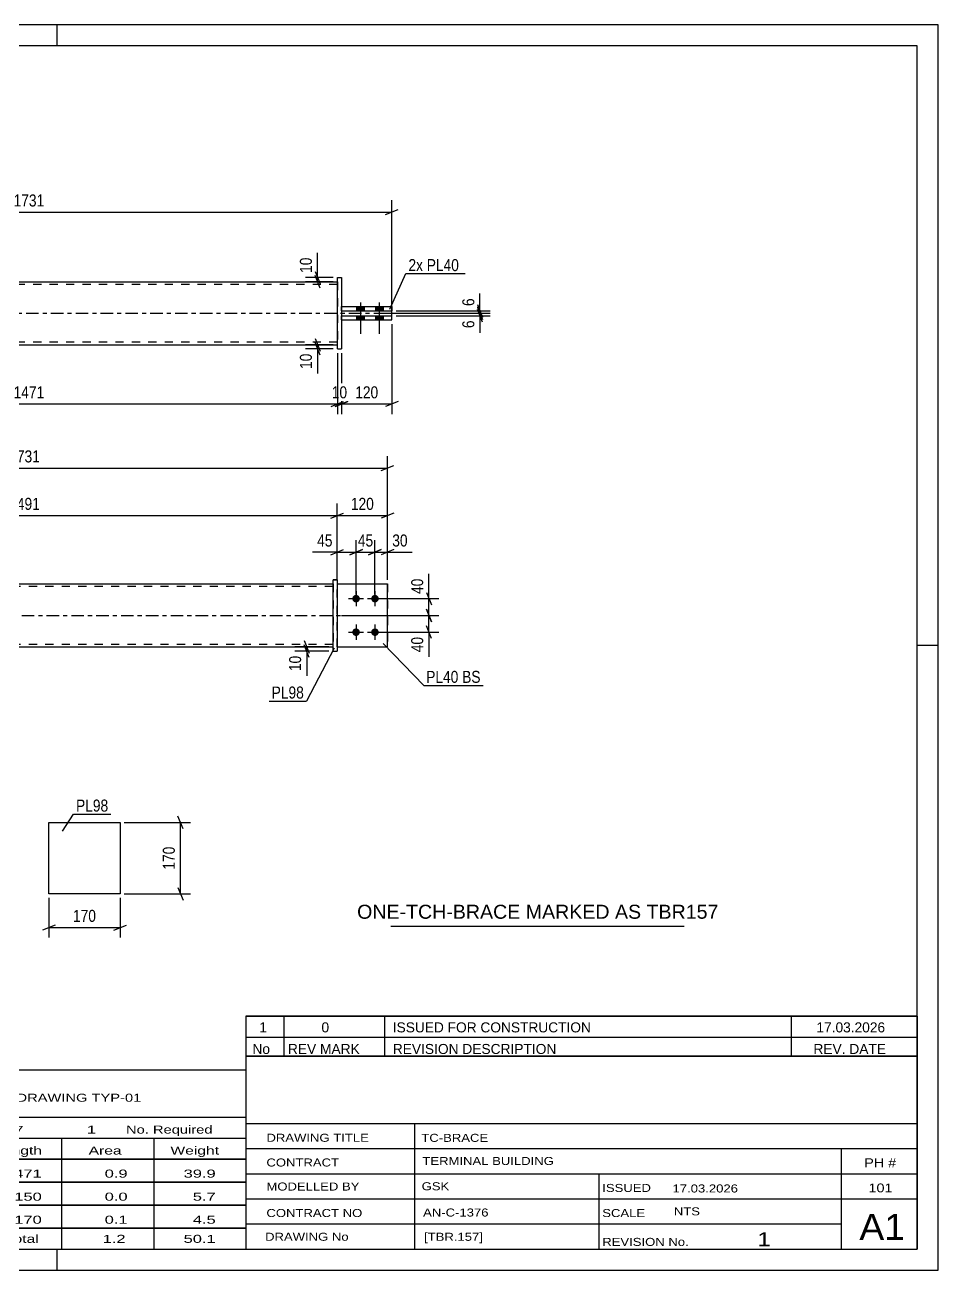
# Model space of a CAD drawing. Header units: millimetres. Extents: x 0 to 420, y 0 to 297.
# Drawn here: x 202.3 to 420, y 0 to 297 of the extents above; entities that cross this region are included whole.
import ezdxf

# ---------------------------------------------------------------- set-up
doc = ezdxf.new("R2010")
doc.units = ezdxf.units.MM
doc.linetypes.add('DXK_LINE_DOT2', pattern=[3.9198, 1.9599, -1.9599])
doc.linetypes.add('DXK_LINE_DOT3', pattern=[5.9187, 2.979, -0.9799, 0.9799, -0.9799])
doc.styles.add('Arial', font='ARIAL.TTF', dxfattribs={"height": 0.2})
doc.styles.add('Arial Narrow', font='ARIALN.TTF', dxfattribs={"height": 0.2})

# ---------------------------------------------------------------- blocks, each defined once
blk = doc.blocks.new('Unknown-580581683-1163')
at = {"color": 5, "linetype": 'Continuous'}
for p, q in [((420, 297), (0, 297)), ((210, 292), (210, 297)), ((420, 0), (420, 297)), ((415, 292), (5, 292)), ((415, 5), (415, 292)), ((420, 149), (415, 149)), ((5, 5), (415, 5)), ((210, 0), (210, 5)), ((0, 0), (420, 0))]:
    blk.add_line(p, q, dxfattribs=at)
blk = doc.blocks.new('Part-580581683-1809 - 1790')
at = {"color": 7, "linetype": 'DXK_LINE_DOT2'}
for p, q in [((276.75, 163.65), (288.75, 163.65)), ((276.75, 148.65), (276.75, 163.65)), ((276.75, 163.65), (288.75, 163.65)), ((288.75, 163.65), (288.75, 163.65)), ((288.75, 163.65), (288.75, 148.65)), ((276.75, 148.65), (276.75, 148.65)), ((276.75, 148.65), (288.75, 148.65)), ((276.75, 148.65), (288.75, 148.65))]:
    blk.add_line(p, q, dxfattribs=at)
blk = doc.blocks.new('Part-580581683-1797 - 1790')
at = {"color": 2, "linetype": 'Continuous'}
for p, q in [((128.68, 163.65), (275.75, 163.65)), ((128.68, 148.65), (275.75, 148.65))]:
    blk.add_line(p, q, dxfattribs=at)
at = {"color": 7, "linetype": 'DXK_LINE_DOT2'}
for p, q in [((128.68, 148.65), (128.68, 163.65)), ((275.75, 163.65), (275.75, 148.65)), ((275.75, 163.05), (128.68, 163.05)), ((275.75, 149.25), (128.68, 149.25))]:
    blk.add_line(p, q, dxfattribs=at)
at = {"color": 7, "linetype": 'DXK_LINE_DOT3'}
blk.add_line((118.68, 156.15), (285.75, 156.15), dxfattribs=at)
blk = doc.blocks.new('Bolt-580581683-1803 - 1790')
at = {"linetype": 'Continuous'}
for points in [[(281.25, 161.05), (281.44, 161.03), (281.62, 160.97), (281.78, 160.88), (281.92, 160.75), (282.03, 160.6), (282.11, 160.43), (282.15, 160.24), (282.15, 160.05), (282.11, 159.87), (282.03, 159.7), (281.92, 159.55), (281.78, 159.42), (281.62, 159.33), (281.44, 159.27), (281.25, 159.25), (281.07, 159.27), (280.89, 159.33), (280.72, 159.42), (280.58, 159.55), (280.47, 159.7), (280.4, 159.87), (280.36, 160.05), (280.36, 160.24), (280.4, 160.43), (280.47, 160.6), (280.58, 160.75), (280.72, 160.88), (280.89, 160.97), (281.07, 161.03)], [(285.75, 161.05), (285.94, 161.03), (286.12, 160.97), (286.28, 160.88), (286.42, 160.75), (286.53, 160.6), (286.61, 160.43), (286.65, 160.24), (286.65, 160.05), (286.61, 159.87), (286.53, 159.7), (286.42, 159.55), (286.28, 159.42), (286.12, 159.33), (285.94, 159.27), (285.75, 159.25), (285.57, 159.27), (285.39, 159.33), (285.22, 159.42), (285.08, 159.55), (284.97, 159.7), (284.9, 159.87), (284.86, 160.05), (284.86, 160.24), (284.9, 160.43), (284.97, 160.6), (285.08, 160.75), (285.22, 160.88), (285.39, 160.97), (285.57, 161.03)], [(281.25, 153.05), (281.44, 153.03), (281.62, 152.97), (281.78, 152.88), (281.92, 152.75), (282.03, 152.6), (282.11, 152.43), (282.15, 152.24), (282.15, 152.05), (282.11, 151.87), (282.03, 151.7), (281.92, 151.55), (281.78, 151.42), (281.62, 151.33), (281.44, 151.27), (281.25, 151.25), (281.07, 151.27), (280.89, 151.33), (280.72, 151.42), (280.58, 151.55), (280.47, 151.7), (280.4, 151.87), (280.36, 152.05), (280.36, 152.24), (280.4, 152.43), (280.47, 152.6), (280.58, 152.75), (280.72, 152.88), (280.89, 152.97), (281.07, 153.03)], [(285.75, 153.05), (285.94, 153.03), (286.12, 152.97), (286.28, 152.88), (286.42, 152.75), (286.53, 152.6), (286.61, 152.43), (286.65, 152.24), (286.65, 152.05), (286.61, 151.87), (286.53, 151.7), (286.42, 151.55), (286.28, 151.42), (286.12, 151.33), (285.94, 151.27), (285.75, 151.25), (285.57, 151.27), (285.39, 151.33), (285.22, 151.42), (285.08, 151.55), (284.97, 151.7), (284.9, 151.87), (284.86, 152.05), (284.86, 152.24), (284.9, 152.43), (284.97, 152.6), (285.08, 152.75), (285.22, 152.88), (285.39, 152.97), (285.57, 153.03)]]:
    blk.add_hatch(color=1, dxfattribs=at).paths.add_polyline_path(points)
at = {"color": 1, "linetype": 'Continuous'}
for p, q in [((281.25, 161.95), (281.25, 158.35)), ((285.75, 161.95), (285.75, 158.35)), ((279.45, 160.15), (283.05, 160.15)), ((283.95, 160.15), (287.55, 160.15)), ((279.45, 152.15), (283.05, 152.15)), ((281.25, 153.95), (281.25, 150.35)), ((283.95, 152.15), (287.55, 152.15)), ((285.75, 153.95), (285.75, 150.35))]:
    blk.add_line(p, q, dxfattribs=at)
blk = doc.blocks.new('Part-580581683-1814 - 1790')
at = {"color": 2, "linetype": 'Continuous'}
for p, q in [((276.75, 163.65), (288.75, 163.65)), ((288.75, 163.65), (288.75, 163.65)), ((288.75, 148.65), (288.75, 163.65)), ((276.75, 148.65), (288.75, 148.65))]:
    blk.add_line(p, q, dxfattribs=at)
at = {"color": 7, "linetype": 'DXK_LINE_DOT2'}
for p, q in [((276.75, 163.65), (288.75, 163.65)), ((276.75, 148.65), (276.75, 163.65)), ((288.75, 163.65), (288.75, 163.65)), ((276.75, 148.65), (276.75, 148.65)), ((276.75, 148.65), (288.75, 148.65))]:
    blk.add_line(p, q, dxfattribs=at)
blk = doc.blocks.new('Part-580581683-1834 - 1790')
at = {"color": 2, "linetype": 'Continuous'}
for p, q in [((276.75, 164.65), (275.75, 164.65)), ((275.75, 147.65), (275.75, 164.65)), ((276.75, 164.65), (276.75, 147.65)), ((275.75, 147.65), (275.75, 147.65)), ((275.75, 147.65), (276.75, 147.65))]:
    blk.add_line(p, q, dxfattribs=at)
at = {"color": 7, "linetype": 'DXK_LINE_DOT2'}
for p, q in [((275.75, 164.65), (275.75, 164.65)), ((275.75, 164.65), (276.75, 164.65)), ((276.75, 164.65), (276.75, 164.65)), ((275.75, 147.65), (276.75, 147.65))]:
    blk.add_line(p, q, dxfattribs=at)
blk = doc.blocks.new('Part-580581683-2117 - 2111')
at = {"color": 2, "linetype": 'Continuous'}
for p, q in [((277.79, 227.62), (289.79, 227.62)), ((277.79, 226.62), (289.79, 226.62)), ((289.79, 226.62), (289.79, 227.62))]:
    blk.add_line(p, q, dxfattribs=at)
at = {"color": 7, "linetype": 'DXK_LINE_DOT2'}
for p, q in [((277.79, 226.62), (277.79, 227.62)), ((277.79, 227.62), (289.79, 227.62)), ((277.79, 226.62), (289.79, 226.62))]:
    blk.add_line(p, q, dxfattribs=at)
blk = doc.blocks.new('Part-580581683-2122 - 2111')
at = {"color": 2, "linetype": 'Continuous'}
for p, q in [((277.79, 229.82), (289.79, 229.82)), ((277.79, 228.82), (289.79, 228.82)), ((289.79, 229.82), (289.79, 228.82))]:
    blk.add_line(p, q, dxfattribs=at)
at = {"color": 7, "linetype": 'DXK_LINE_DOT2'}
for p, q in [((277.79, 228.82), (277.79, 229.82)), ((277.79, 229.82), (289.79, 229.82)), ((277.79, 228.82), (289.79, 228.82)), ((289.79, 229.82), (289.79, 229.82))]:
    blk.add_line(p, q, dxfattribs=at)
blk = doc.blocks.new('Part-580581683-2139 - 2111')
at = {"color": 2, "linetype": 'Continuous'}
for p, q in [((129.72, 235.72), (276.79, 235.72)), ((129.72, 220.72), (276.79, 220.72))]:
    blk.add_line(p, q, dxfattribs=at)
at = {"color": 7, "linetype": 'DXK_LINE_DOT2'}
for p, q in [((129.72, 235.72), (129.72, 220.72)), ((276.79, 235.12), (129.72, 235.12)), ((276.79, 235.72), (276.79, 220.72)), ((276.79, 221.32), (129.72, 221.32))]:
    blk.add_line(p, q, dxfattribs=at)
at = {"color": 7, "linetype": 'DXK_LINE_DOT3'}
blk.add_line((119.72, 228.22), (286.79, 228.22), dxfattribs=at)
blk = doc.blocks.new('Part-580581683-2134 - 2111')
at = {"color": 2, "linetype": 'Continuous'}
for p, q in [((276.79, 236.72), (276.79, 236.72)), ((276.79, 219.72), (276.79, 236.72)), ((276.79, 236.72), (277.79, 236.72)), ((277.79, 236.72), (277.79, 236.72)), ((277.79, 236.72), (277.79, 219.72)), ((276.79, 219.72), (277.79, 219.72)), ((276.79, 219.72), (276.79, 219.72)), ((277.79, 219.72), (277.79, 219.72))]:
    blk.add_line(p, q, dxfattribs=at)
at = {"color": 7, "linetype": 'DXK_LINE_DOT2'}
for p, q in [((276.79, 236.72), (276.79, 236.72)), ((276.79, 236.72), (277.79, 236.72)), ((276.79, 219.72), (277.79, 219.72))]:
    blk.add_line(p, q, dxfattribs=at)
blk = doc.blocks.new('Bolt-580581683-2140 - 2111')
at = {"linetype": 'Continuous'}
for points in [[(283.19, 229.82), (281.39, 229.82), (281.39, 228.82), (283.19, 228.82)], [(283.19, 229.82), (281.39, 229.82), (281.39, 228.82), (283.19, 228.82)], [(287.69, 229.82), (285.89, 229.82), (285.89, 228.82), (287.69, 228.82)], [(287.69, 229.82), (285.89, 229.82), (285.89, 228.82), (287.69, 228.82)], [(283.19, 227.62), (281.39, 227.62), (281.39, 226.62), (283.19, 226.62)], [(283.19, 227.62), (281.39, 227.62), (281.39, 226.62), (283.19, 226.62)], [(287.69, 227.62), (285.89, 227.62), (285.89, 226.62), (287.69, 226.62)], [(287.69, 227.62), (285.89, 227.62), (285.89, 226.62), (287.69, 226.62)]]:
    blk.add_hatch(color=1, dxfattribs=at).paths.add_polyline_path(points)
at = {"color": 1, "linetype": 'Continuous'}
for p, q in [((281.39, 229.82), (281.39, 228.82)), ((281.39, 229.82), (281.39, 228.82)), ((282.29, 230.82), (282.29, 223.32)), ((282.29, 230.82), (282.29, 223.32)), ((283.19, 229.82), (283.19, 228.82)), ((283.19, 229.82), (283.19, 228.82)), ((285.89, 229.82), (285.89, 228.82)), ((285.89, 229.82), (285.89, 228.82)), ((286.79, 230.82), (286.79, 223.32)), ((286.79, 230.82), (286.79, 223.32)), ((287.69, 229.82), (287.69, 228.82)), ((287.69, 229.82), (287.69, 228.82)), ((281.39, 227.62), (281.39, 226.62)), ((281.39, 227.62), (281.39, 226.62)), ((283.19, 227.62), (283.19, 226.62)), ((283.19, 227.62), (283.19, 226.62)), ((285.89, 227.62), (285.89, 226.62)), ((285.89, 227.62), (285.89, 226.62)), ((287.69, 227.62), (287.69, 226.62)), ((287.69, 227.62), (287.69, 226.62))]:
    blk.add_line(p, q, dxfattribs=at)
blk = doc.blocks.new('Part-580581683-1389 - 1373')
at = {"color": 2, "linetype": 'Continuous'}
for p, q in [((208, 89.76), (208, 106.76)), ((208, 106.76), (225, 106.76)), ((225, 106.76), (225, 89.76)), ((225, 89.76), (208, 89.76))]:
    blk.add_line(p, q, dxfattribs=at)
blk = doc.blocks.new('StraightDimension-580581683-2051 - 1790')
at = {"color": 7, "linetype": 'Continuous'}
for p, q in [((281.25, 161.15), (281.25, 174.09)), ((285.75, 161.15), (285.75, 174.09)), ((279.75, 170.64), (282.75, 171.84)), ((281.25, 171.24), (285.75, 171.24)), ((287.25, 171.84), (284.25, 170.64))]:
    blk.add_line(p, q, dxfattribs=at)
at = {"color": 0}
blk.add_wipeout([(285.93, 171.99), (285.93, 176.19), (281.08, 176.19), (281.08, 171.99)], dxfattribs=at)
at = {"color": 3, "style": 'Arial Narrow'}
blk.add_text('45', height=2.863, dxfattribs=at).set_placement((281.68, 172.59))
blk = doc.blocks.new('StraightDimension-580581683-1996 - 1790')
at = {"color": 7, "linetype": 'Continuous'}
for p, q in [((298, 161.65), (299.2, 158.65)), ((286.75, 160.15), (301, 160.15)), ((299.2, 154.65), (298, 157.65)), ((298.6, 156.15), (298.6, 160.15)), ((277.75, 156.15), (301, 156.15))]:
    blk.add_line(p, q, dxfattribs=at)
at = {"color": 0}
blk.add_wipeout([(297.85, 165.53), (293.65, 165.53), (293.65, 160.67), (297.85, 160.67)], dxfattribs=at)
at = {"color": 7, "linetype": 'Continuous'}
blk.add_line((298.6, 160.15), (298.6, 166.05), dxfattribs=at)
blk.add_line((298.6, 160.15), (298.6, 166.05), dxfattribs=at)
at = {"color": 3, "style": 'Arial Narrow'}
blk.add_text('40', height=2.863, rotation=90.0002, dxfattribs=at).set_placement((297.25, 161.27))
blk = doc.blocks.new('StraightDimension-580581683-2064 - 1790')
at = {"color": 7, "linetype": 'Continuous'}
for p, q in [((276.75, 164.65), (276.75, 174.09)), ((281.25, 161.15), (281.25, 174.09)), ((275.25, 170.64), (278.25, 171.84)), ((276.75, 171.24), (281.25, 171.24)), ((282.75, 171.84), (279.75, 170.64))]:
    blk.add_line(p, q, dxfattribs=at)
at = {"color": 0}
blk.add_wipeout([(276.23, 171.99), (276.23, 176.19), (271.37, 176.19), (271.37, 171.99)], dxfattribs=at)
at = {"color": 7, "linetype": 'Continuous'}
blk.add_line((276.75, 171.24), (270.85, 171.24), dxfattribs=at)
blk.add_line((276.75, 171.24), (270.85, 171.24), dxfattribs=at)
at = {"color": 3, "style": 'Arial Narrow'}
blk.add_text('45', height=2.863, dxfattribs=at).set_placement((271.97, 172.59))
blk = doc.blocks.new('StraightDimension-580581683-3125 - 1790')
at = {"color": 7, "linetype": 'Continuous'}
for p, q in [((274.75, 148.65), (266.65, 148.65)), ((268.9, 150.15), (270.1, 147.15)), ((270.1, 146.15), (268.9, 149.15)), ((269.5, 147.65), (269.5, 148.65)), ((274.75, 147.65), (266.65, 147.65))]:
    blk.add_line(p, q, dxfattribs=at)
at = {"color": 0}
blk.add_wipeout([(268.75, 147.12), (264.55, 147.12), (264.55, 142.27), (268.75, 142.27)], dxfattribs=at)
at = {"color": 7, "linetype": 'Continuous'}
blk.add_line((269.5, 147.65), (269.5, 141.74), dxfattribs=at)
blk.add_line((269.5, 147.65), (269.5, 141.74), dxfattribs=at)
at = {"color": 3, "style": 'Arial Narrow'}
blk.add_text('10', height=2.863, rotation=90.0002, dxfattribs=at).set_placement((268.15, 142.87))
blk = doc.blocks.new('StraightDimension-580581683-1961 - 1790')
at = {"color": 7, "linetype": 'Continuous'}
for p, q in [((127.68, 157.15), (127.68, 182.83)), ((276.75, 164.65), (276.75, 182.83)), ((129.18, 180.58), (126.18, 179.38)), ((127.68, 179.98), (276.75, 179.98)), ((275.25, 179.38), (278.25, 180.58))]:
    blk.add_line(p, q, dxfattribs=at)
at = {"color": 0}
blk.add_wipeout([(206.47, 180.73), (206.47, 184.93), (197.96, 184.93), (197.96, 180.73)], dxfattribs=at)
at = {"color": 3, "style": 'Arial Narrow'}
blk.add_text('1491', height=2.863, dxfattribs=at).set_placement((198.56, 181.33))
blk = doc.blocks.new('StraightDimension-580581683-1976 - 1790')
at = {"color": 7, "linetype": 'Continuous'}
for p, q in [((276.75, 164.65), (276.75, 182.83)), ((288.75, 164.65), (288.75, 182.83)), ((275.25, 179.38), (278.25, 180.58)), ((276.75, 179.98), (288.75, 179.98)), ((290.25, 180.58), (287.25, 179.38))]:
    blk.add_line(p, q, dxfattribs=at)
at = {"color": 0}
blk.add_wipeout([(286.1, 180.73), (286.1, 184.93), (279.41, 184.93), (279.41, 180.73)], dxfattribs=at)
at = {"color": 3, "style": 'Arial Narrow'}
blk.add_text('120', height=2.863, dxfattribs=at).set_placement((280.01, 181.33))
blk = doc.blocks.new('StraightDimension-580581683-2005 - 1790')
at = {"color": 7, "linetype": 'Continuous'}
for p, q in [((298, 157.65), (299.2, 154.65)), ((277.75, 156.15), (301, 156.15)), ((298.6, 152.15), (298.6, 156.15)), ((286.75, 152.15), (301, 152.15)), ((299.2, 150.65), (298, 153.65))]:
    blk.add_line(p, q, dxfattribs=at)
at = {"color": 0}
blk.add_wipeout([(297.85, 151.62), (293.65, 151.62), (293.65, 146.77), (297.85, 146.77)], dxfattribs=at)
at = {"color": 7, "linetype": 'Continuous'}
blk.add_line((298.6, 152.15), (298.6, 146.24), dxfattribs=at)
blk.add_line((298.6, 152.15), (298.6, 146.24), dxfattribs=at)
at = {"color": 3, "style": 'Arial Narrow'}
blk.add_text('40', height=2.863, rotation=90.0002, dxfattribs=at).set_placement((297.25, 147.37))
blk = doc.blocks.new('StraightDimension-580581683-2015 - 1790')
at = {"color": 7, "linetype": 'Continuous'}
for p, q in [((115.68, 164.65), (115.68, 194.15)), ((288.75, 164.65), (288.75, 194.15)), ((117.18, 191.9), (114.18, 190.7)), ((115.68, 191.3), (288.75, 191.3)), ((287.25, 190.7), (290.25, 191.9))]:
    blk.add_line(p, q, dxfattribs=at)
at = {"color": 0}
blk.add_wipeout([(206.47, 192.05), (206.47, 196.25), (197.96, 196.25), (197.96, 192.05)], dxfattribs=at)
at = {"color": 3, "style": 'Arial Narrow'}
blk.add_text('1731', height=2.863, dxfattribs=at).set_placement((198.56, 192.65))
blk = doc.blocks.new('StraightDimension-580581683-2035 - 1790')
at = {"color": 7, "linetype": 'Continuous'}
for p, q in [((285.75, 161.15), (285.75, 174.09)), ((288.75, 164.65), (288.75, 174.09)), ((284.25, 170.64), (287.25, 171.84)), ((285.75, 171.24), (288.75, 171.24)), ((290.25, 171.84), (287.25, 170.64))]:
    blk.add_line(p, q, dxfattribs=at)
at = {"color": 0}
blk.add_wipeout([(294.13, 171.99), (294.13, 176.19), (289.28, 176.19), (289.28, 171.99)], dxfattribs=at)
at = {"color": 7, "linetype": 'Continuous'}
blk.add_line((288.75, 171.24), (294.66, 171.24), dxfattribs=at)
blk.add_line((288.75, 171.24), (294.66, 171.24), dxfattribs=at)
at = {"color": 3, "style": 'Arial Narrow'}
blk.add_text('30', height=2.863, dxfattribs=at).set_placement((289.88, 172.59))
blk = doc.blocks.new('StraightDimension-580581683-2187 - 2111')
at = {"color": 7, "linetype": 'Continuous'}
for p, q in [((310.19, 229.72), (311.39, 226.72)), ((311.39, 226.12), (310.19, 229.12)), ((285.54, 228.22), (313.19, 228.22)), ((290.79, 227.62), (313.19, 227.62)), ((310.79, 227.62), (310.79, 228.22))]:
    blk.add_line(p, q, dxfattribs=at)
at = {"color": 0}
blk.add_wipeout([(310.04, 227.1), (305.84, 227.1), (305.84, 224.07), (310.04, 224.07)], dxfattribs=at)
at = {"color": 7, "linetype": 'Continuous'}
blk.add_line((310.79, 227.62), (310.79, 223.54), dxfattribs=at)
blk.add_line((310.79, 227.62), (310.79, 223.54), dxfattribs=at)
at = {"color": 3, "style": 'Arial Narrow'}
blk.add_text('6', height=2.86, rotation=90.0002, dxfattribs=at).set_placement((309.44, 224.67))
blk = doc.blocks.new('StraightDimension-580581683-2178 - 2111')
at = {"color": 7, "linetype": 'Continuous'}
for p, q in [((290.79, 228.82), (313.19, 228.82)), ((310.19, 230.32), (311.39, 227.32)), ((311.39, 226.72), (310.19, 229.72)), ((310.79, 228.22), (310.79, 228.82)), ((285.54, 228.22), (313.19, 228.22))]:
    blk.add_line(p, q, dxfattribs=at)
at = {"color": 0}
blk.add_wipeout([(310.04, 232.38), (305.84, 232.38), (305.84, 229.35), (310.04, 229.35)], dxfattribs=at)
at = {"color": 7, "linetype": 'Continuous'}
blk.add_line((310.79, 228.82), (310.79, 232.9), dxfattribs=at)
blk.add_line((310.79, 228.82), (310.79, 232.9), dxfattribs=at)
at = {"color": 3, "style": 'Arial Narrow'}
blk.add_text('6', height=2.86, rotation=90.0002, dxfattribs=at).set_placement((309.44, 229.95))
blk = doc.blocks.new('StraightDimension-580581683-2217 - 2111')
at = {"color": 7, "linetype": 'Continuous'}
for p, q in [((289.79, 225.62), (289.79, 204.18)), ((277.79, 218.72), (277.79, 204.18)), ((276.29, 205.98), (279.29, 207.18)), ((277.79, 206.58), (289.79, 206.58)), ((291.29, 207.18), (288.29, 205.98))]:
    blk.add_line(p, q, dxfattribs=at)
at = {"color": 0}
blk.add_wipeout([(287.13, 207.33), (287.13, 211.53), (280.45, 211.53), (280.45, 207.33)], dxfattribs=at)
at = {"color": 3, "style": 'Arial Narrow'}
blk.add_text('120', height=2.863, dxfattribs=at).set_placement((281.05, 207.93))
blk = doc.blocks.new('StraightDimension-580581683-2227 - 2111')
at = {"color": 7, "linetype": 'Continuous'}
for p, q in [((276.79, 218.72), (276.79, 204.18)), ((277.79, 218.72), (277.79, 204.18)), ((275.29, 205.98), (278.29, 207.18)), ((279.29, 207.18), (276.29, 205.98)), ((276.79, 206.58), (277.79, 206.58))]:
    blk.add_line(p, q, dxfattribs=at)
at = {"color": 0}
blk.add_wipeout([(279.72, 207.33), (279.72, 211.53), (274.86, 211.53), (274.86, 207.33)], dxfattribs=at)
at = {"color": 3, "style": 'Arial Narrow'}
blk.add_text('10', height=2.863, dxfattribs=at).set_placement((275.46, 207.93))
blk = doc.blocks.new('StraightDimension-580581683-2255 - 2111')
at = {"color": 7, "linetype": 'Continuous'}
for p, q in [((129.72, 218.72), (129.72, 204.18)), ((276.79, 218.72), (276.79, 204.18)), ((131.22, 207.18), (128.22, 205.98)), ((129.72, 206.58), (276.79, 206.58)), ((275.29, 205.98), (278.29, 207.18))]:
    blk.add_line(p, q, dxfattribs=at)
at = {"color": 0}
blk.add_wipeout([(207.51, 207.33), (207.51, 211.53), (199, 211.53), (199, 207.33)], dxfattribs=at)
at = {"color": 3, "style": 'Arial Narrow'}
blk.add_text('1471', height=2.863, dxfattribs=at).set_placement((199.6, 207.93))
blk = doc.blocks.new('StraightDimension-580581683-2264 - 2111')
at = {"color": 7, "linetype": 'Continuous'}
for p, q in [((118.22, 252.94), (115.22, 251.74)), ((116.72, 227.62), (116.72, 255.19)), ((288.29, 251.74), (291.29, 252.94)), ((289.79, 227.62), (289.79, 255.19)), ((116.72, 252.34), (289.79, 252.34))]:
    blk.add_line(p, q, dxfattribs=at)
at = {"color": 0}
blk.add_wipeout([(207.51, 253.09), (207.51, 257.29), (199, 257.29), (199, 253.09)], dxfattribs=at)
at = {"color": 3, "style": 'Arial Narrow'}
blk.add_text('1731', height=2.863, dxfattribs=at).set_placement((199.6, 253.69))
blk = doc.blocks.new('StraightDimension-580581683-3155 - 2111')
at = {"color": 7, "linetype": 'Continuous'}
for p, q in [((271.46, 238.22), (272.66, 235.22)), ((275.79, 236.72), (269.21, 236.72)), ((275.79, 235.72), (269.21, 235.72)), ((272.66, 234.22), (271.46, 237.22)), ((272.06, 235.72), (272.06, 236.72))]:
    blk.add_line(p, q, dxfattribs=at)
at = {"color": 0}
blk.add_wipeout([(271.31, 242.1), (267.11, 242.1), (267.11, 237.25), (271.31, 237.25)], dxfattribs=at)
at = {"color": 7, "linetype": 'Continuous'}
blk.add_line((272.06, 236.72), (272.06, 242.63), dxfattribs=at)
blk.add_line((272.06, 236.72), (272.06, 242.63), dxfattribs=at)
at = {"color": 3, "style": 'Arial Narrow'}
blk.add_text('10', height=2.863, rotation=90.0002, dxfattribs=at).set_placement((270.71, 237.85))
blk = doc.blocks.new('StraightDimension-580581683-3157 - 2111')
at = {"color": 7, "linetype": 'Continuous'}
for p, q in [((275.79, 220.72), (269.21, 220.72)), ((271.46, 222.22), (272.66, 219.22)), ((272.66, 218.22), (271.46, 221.22)), ((272.06, 219.72), (272.06, 220.72)), ((275.79, 219.72), (269.21, 219.72))]:
    blk.add_line(p, q, dxfattribs=at)
at = {"color": 0}
blk.add_wipeout([(271.31, 219.2), (267.11, 219.2), (267.11, 214.34), (271.31, 214.34)], dxfattribs=at)
at = {"color": 7, "linetype": 'Continuous'}
blk.add_line((272.06, 219.72), (272.06, 213.82), dxfattribs=at)
blk.add_line((272.06, 219.72), (272.06, 213.82), dxfattribs=at)
at = {"color": 3, "style": 'Arial Narrow'}
blk.add_text('10', height=2.863, rotation=90.0002, dxfattribs=at).set_placement((270.71, 214.94))
blk = doc.blocks.new('StraightDimension-580581683-1396 - 1373')
at = {"color": 7, "linetype": 'Continuous'}
for p, q in [((239.99, 105.26), (238.79, 108.26)), ((226, 106.76), (241.79, 106.76)), ((239.39, 89.76), (239.39, 106.76)), ((226, 89.76), (241.79, 89.76)), ((238.79, 91.26), (239.99, 88.26))]:
    blk.add_line(p, q, dxfattribs=at)
at = {"color": 0}
blk.add_wipeout([(238.64, 101.6), (234.44, 101.6), (234.44, 94.92), (238.64, 94.92)], dxfattribs=at)
at = {"color": 3, "style": 'Arial Narrow'}
blk.add_text('170', height=2.863, rotation=90.0002, dxfattribs=at).set_placement((238.04, 95.52))
blk = doc.blocks.new('StraightDimension-580581683-1391 - 1373')
at = {"color": 7, "linetype": 'Continuous'}
for p, q in [((208, 88.76), (208, 79.31)), ((225, 88.76), (225, 79.31)), ((209.5, 82.31), (206.5, 81.11)), ((208, 81.71), (225, 81.71)), ((223.5, 81.11), (226.5, 82.31))]:
    blk.add_line(p, q, dxfattribs=at)
at = {"color": 0}
blk.add_wipeout([(219.84, 82.46), (219.84, 86.66), (213.16, 86.66), (213.16, 82.46)], dxfattribs=at)
at = {"color": 3, "style": 'Arial Narrow'}
blk.add_text('170', height=2.863, dxfattribs=at).set_placement((213.76, 83.06))
blk = doc.blocks.new('Unknown-580581683-3837')
at = {"color": 7, "linetype": 'Continuous'}
for p, q in [((95, 47.75), (255, 47.75)), ((95, 36.5), (95, 47.75)), ((255, 47.75), (255, 36.5)), ((95, 36.5), (255, 36.5)), ((95, 36.5), (95, 31.5)), ((255, 36.5), (255, 31.5)), ((95, 31.5), (255, 31.5)), ((95, 31.5), (95, 26.5)), ((119, 31.5), (119, 26.5)), ((154.5, 31.5), (154.5, 26.5)), ((180.5, 31.5), (180.5, 26.5)), ((193.5, 31.5), (193.5, 26.5)), ((211, 31.5), (211, 26.5)), ((233, 31.5), (233, 26.5)), ((255, 31.5), (255, 26.5)), ((95, 26.5), (255, 26.5)), ((95, 26.45), (95, 21.05)), ((95, 26.45), (255, 26.45)), ((119, 26.5), (119, 21)), ((154.5, 26.5), (154.5, 21)), ((180.5, 26.5), (180.5, 21)), ((193.5, 26.5), (193.5, 21)), ((211, 26.5), (211, 21)), ((233, 26.5), (233, 21)), ((255, 26.45), (255, 21.05)), ((95, 21.05), (255, 21.05)), ((95, 20.95), (95, 15.55)), ((95, 20.95), (255, 20.95)), ((119, 21), (119, 15.5)), ((154.5, 21), (154.5, 15.5)), ((180.5, 21), (180.5, 15.5)), ((193.5, 21), (193.5, 15.5)), ((211, 21), (211, 15.5)), ((233, 21), (233, 15.5)), ((255, 20.95), (255, 15.55)), ((95, 15.55), (255, 15.55)), ((95, 15.45), (95, 10.05)), ((95, 15.45), (255, 15.45)), ((119, 15.5), (119, 10)), ((154.5, 15.5), (154.5, 10)), ((180.5, 15.5), (180.5, 10)), ((193.5, 15.5), (193.5, 10)), ((211, 15.5), (211, 10)), ((233, 15.5), (233, 10)), ((255, 15.45), (255, 10.05)), ((95, 10.05), (255, 10.05)), ((95, 10), (255, 10)), ((95, 10), (95, 5)), ((211, 10), (211, 5)), ((233, 10), (233, 5)), ((255, 10), (255, 5)), ((95, 5), (255, 5))]:
    blk.add_line(p, q, dxfattribs=at)
at = {"color": 7, "style": 'Arial Narrow'}
for s, height, width, p in [('GENERAL NOTES & WELD DETAILS :', 2.8633, 1.4, (96.15, 40.06)), ('REFER TYP DRAWING TYP-01', 1.9089, 1.6, (179.7, 40.16)), ("MATERIAL LIST FOR ASSEMBLY MK'D", 1.9089, 1.6, (96.15, 32.56)), ('TBR157', 1.909, 1.794707, (187.59, 32.47)), ('1', 1.91, 1.794707, (217.08, 32.56)), ('No. Required', 1.9089, 1.6, (226.41, 32.56)), ('Mark', 1.909, 1.7, (96.34, 27.5)), ('Profile', 1.909, 1.7, (129.41, 27.5)), ('Material', 1.909, 1.7, (159.54, 27.56)), ('No.', 1.909, 1.7, (184.5, 27.56)), ('Length', 1.909, 1.7, (195, 27.56)), ('Area', 1.909, 1.7, (217.5, 27.56)), ('Weight', 1.909, 1.7, (237, 27.56))]:
    blk.add_text(s, height=height, dxfattribs=dict(at, width=width)).set_placement(p)
at = {"color": 7, "linetype": 'Continuous', "style": 'Arial Narrow'}
for s, height, width, p in [('TBR157', 1.909, 1.794707, (96.5, 22.06)), ('SHS150*6', 1.909, 1.794707, (121, 22.06)), ('E350', 1.909, 1.794707, (160.74, 22.06)), ('1', 1.91, 1.794707, (184.86, 22.06)), ('1471', 1.909, 1.794707, (197.58, 22.06)), ('0.9', 1.909, 1.794707, (221.32, 22.06)), ('39.9', 1.909, 1.794707, (240.14, 22.06)), ('PL40', 1.909, 1.794707, (96.5, 16.56)), ('PL10*120', 1.909, 1.794707, (121, 16.56)), ('E350', 1.909, 1.794707, (160.74, 16.56)), ('4', 1.91, 1.794707, (184.86, 16.56)), ('150', 1.909, 1.794707, (199.77, 16.56)), ('0.0', 1.909, 1.794707, (221.32, 16.56)), ('5.7', 1.909, 1.794707, (242.33, 16.56)), ('PL98', 1.909, 1.794707, (96.5, 11.06)), ('PL10*170', 1.909, 1.794707, (121, 11.06)), ('E350', 1.909, 1.794707, (160.74, 11.06)), ('2', 1.91, 1.794707, (184.86, 11.06)), ('170', 1.909, 1.794707, (199.77, 11.06)), ('0.1', 1.909, 1.794707, (221.32, 11.06)), ('4.5', 1.909, 1.794707, (242.33, 11.06)), ('Total', 1.909, 1.7, (197.33, 6.5)), ('1.2', 1.909, 1.794707, (220.83, 6.5)), ('50.1', 1.909, 1.794707, (240.14, 6.5))]:
    blk.add_text(s, height=height, dxfattribs=dict(at, width=width)).set_placement(p)
blk = doc.blocks.new('Unknown-580581683-3835')
at = {"color": 7, "linetype": 'Continuous'}
for p, q in [((255, 51.05), (255, 5)), ((255, 51.05), (415, 51.05)), ((415, 51), (415, 5)), ((255, 35), (415, 35)), ((295.14, 35), (295.14, 5)), ((255, 29), (415, 29)), ((397, 5.05), (397, 29.05)), ((255, 23), (415, 23)), ((339.14, 23), (339.14, 5)), ((255, 17), (415, 17)), ((255, 11), (397, 11)), ((255, 5), (415, 5))]:
    blk.add_line(p, q, dxfattribs=at)
at = {"color": 7, "style": 'Arial Narrow'}
for s, height, width, p in [('DRAWING TITLE', 1.9089, 1.425378, (259.88, 30.61)), ('TC-BRACE', 1.909, 1.425378, (296.81, 30.59)), ('TERMINAL BUILDING', 1.9089, 1.425378, (297.06, 25.07)), ('CONTRACT', 1.909, 1.425378, (259.88, 24.71)), ('MODELLED BY', 1.9089, 1.425378, (259.88, 18.98)), ('GSK', 1.909, 1.425378, (296.88, 19.04)), ('ISSUED', 1.909, 1.425378, (339.94, 18.64)), ('17.03.2026', 1.909, 1.425378, (356.69, 18.52)), ('CONTRACT NO', 1.9089, 1.425378, (259.88, 12.66)), ('AN-C-1376', 1.909, 1.425378, (297.23, 12.78)), ('SCALE', 1.909, 1.425378, (339.94, 12.65)), ('A1', 6.204, 1.25, (401.24, 7.2)), ('DRAWING No', 1.909, 1.425378, (259.56, 7)), ('[TBR.157]', 1.909, 1.425378, (297.46, 6.99)), ('1', 3.34, 1.5, (376.91, 5.68)), ('REVISION No.', 1.9089, 1.425378, (339.94, 5.77))]:
    blk.add_text(s, height=height, dxfattribs=dict(at, width=width)).set_placement(p)
at = {"color": 7, "linetype": 'Continuous', "style": 'Arial Narrow'}
for s, height, width, p in [('PH #', 2.1, 1.42538, (402.4, 24.55)), ('101', 2.1, 1.42538, (403.41, 18.55)), ('NTS', 1.909, 1.425378, (357, 13.05))]:
    blk.add_text(s, height=height, dxfattribs=dict(at, width=width)).set_placement(p)
blk = doc.blocks.new('Unknown-580581683-3836')
at = {"color": 7, "linetype": 'Continuous'}
for p, q in [((255, 60.55), (415, 60.55)), ((415, 60.55), (255, 60.55)), ((255, 60.55), (255, 55.55)), ((264, 60.55), (264, 55.55)), ((288, 60.55), (288, 55.55)), ((385, 60.55), (385, 55.55)), ((415, 60.55), (415, 55.55)), ((255, 55.55), (415, 55.55)), ((255, 55.55), (255, 51.05)), ((255, 55.55), (415, 55.55)), ((264, 55.55), (264, 51.05)), ((288, 55.55), (288, 51.05)), ((385, 55.55), (385, 51.05)), ((415, 55.55), (415, 51.05)), ((415, 51.05), (255, 51.05))]:
    blk.add_line(p, q, dxfattribs=at)
at = {"color": 7, "linetype": 'Continuous', "style": 'Arial Narrow'}
for s, height, width, p in [('1', 2.39, 1.196471, (258.16, 56.7)), ('0', 2.39, 1.196471, (273, 56.7)), ('ISSUED FOR CONSTRUCTION', 2.3861, 1.196471, (290, 56.7)), ('17.03.2026', 2.386, 1.196471, (391, 56.7)), ('No', 2.386, 1.2, (256.54, 51.55)), ('REV MARK', 2.386, 1.2, (265, 51.55)), ('REVISION DESCRIPTION', 2.3861, 1.2, (290, 51.55)), ('REV. DATE', 2.386, 1.2, (390.28, 51.55))]:
    blk.add_text(s, height=height, dxfattribs=dict(at, width=width)).set_placement(p)
blk = doc.blocks.new('Unknown-580581683-3838')
at = {"color": 7, "linetype": 'Continuous'}
blk.add_line((289.5, 82.05), (359.5, 82.05), dxfattribs=at)
at = {"color": 7, "style": 'Arial'}
blk.add_text('ONE-TCH-BRACE MARKED AS TBR157', height=3.3428, dxfattribs=at).set_placement((281.49, 83.8))
blk = doc.blocks.new('Mark-580581683-1830 - 1790')
at = {"color": 0}
blk.add_wipeout([(268.8, 136.33), (268.8, 139.33), (261.13, 139.33), (261.13, 136.33)], dxfattribs=at)
blk.add_wipeout([(268.8, 136.33), (268.8, 139.33), (261.13, 139.33), (261.13, 136.33)], dxfattribs=at)
at = {"color": 30, "linetype": 'Continuous'}
for p in [(276.06, 148.34), (260.53, 135.73)]:
    blk.add_line(p, (269.4, 135.73), dxfattribs=at)
at = {"color": 3, "style": 'Arial Narrow'}
blk.add_text('PL98', height=2.863, dxfattribs=at).set_placement((261.13, 136.33))
blk = doc.blocks.new('MarkSet-580581683-2102 - 1790')
at = {"color": 0}
blk.add_wipeout([(305.64, 140.07), (305.64, 143.07), (297.97, 143.07), (297.97, 140.07)], dxfattribs=at)
blk.add_wipeout([(305.64, 140.07), (305.64, 143.07), (297.97, 143.07), (297.97, 140.07)], dxfattribs=at)
at = {"color": 30, "linetype": 'Continuous'}
blk.add_line((287.69, 149.44), (297.37, 139.47), dxfattribs=at)
at = {"color": 0}
blk.add_wipeout([(310.93, 140.07), (310.93, 143.07), (306.54, 143.07), (306.54, 140.07)], dxfattribs=at)
blk.add_wipeout([(310.93, 140.07), (310.93, 143.07), (306.54, 143.07), (306.54, 140.07)], dxfattribs=at)
at = {"color": 30, "linetype": 'Continuous'}
blk.add_line((297.37, 139.47), (311.53, 139.47), dxfattribs=at)
at = {"color": 3, "style": 'Arial Narrow'}
for s, p in [('PL40', (297.97, 140.07)), ('BS', (306.54, 140.07))]:
    blk.add_text(s, height=2.863, dxfattribs=at).set_placement(p)
blk = doc.blocks.new('MarkSet-580581683-2324 - 2111')
at = {"color": 0}
blk.add_wipeout([(297.2, 238.28), (297.2, 241.28), (293.73, 241.28), (293.73, 238.28)], dxfattribs=at)
blk.add_wipeout([(297.2, 238.28), (297.2, 241.28), (293.73, 241.28), (293.73, 238.28)], dxfattribs=at)
at = {"color": 30, "linetype": 'Continuous'}
blk.add_line((289.31, 229.22), (293.13, 237.68), dxfattribs=at)
at = {"color": 0}
blk.add_wipeout([(305.78, 238.28), (305.78, 241.28), (298.1, 241.28), (298.1, 238.28)], dxfattribs=at)
blk.add_wipeout([(305.78, 238.28), (305.78, 241.28), (298.1, 241.28), (298.1, 238.28)], dxfattribs=at)
at = {"color": 30, "linetype": 'Continuous'}
blk.add_line((293.13, 237.68), (307.28, 237.68), dxfattribs=at)
at = {"color": 3, "style": 'Arial Narrow'}
for s, p in [('2x', (293.73, 238.28)), ('PL40', (298.1, 238.28))]:
    blk.add_text(s, height=2.863, dxfattribs=at).set_placement(p)
blk = doc.blocks.new('Mark-580581683-1385 - 1373')
at = {"color": 0}
blk.add_wipeout([(222.16, 109.36), (222.16, 112.36), (214.49, 112.36), (214.49, 109.36)], dxfattribs=at)
blk.add_wipeout([(222.16, 109.36), (222.16, 112.36), (214.49, 112.36), (214.49, 109.36)], dxfattribs=at)
at = {"color": 30, "linetype": 'Continuous'}
for p, q in [((211.25, 104.66), (213.89, 108.76)), ((213.89, 108.76), (222.76, 108.76))]:
    blk.add_line(p, q, dxfattribs=at)
at = {"color": 3, "style": 'Arial Narrow'}
blk.add_text('PL98', height=2.863, dxfattribs=at).set_placement((214.49, 109.36))

msp = doc.modelspace()

# ---------------------------------------------------------------- block references
for name in ['Unknown-580581683-1163', 'Part-580581683-2139 - 2111', 'Part-580581683-2134 - 2111', 'Part-580581683-2122 - 2111', 'Bolt-580581683-2140 - 2111', 'Part-580581683-2117 - 2111', 'Part-580581683-1797 - 1790', 'Part-580581683-1834 - 1790', 'Part-580581683-1809 - 1790', 'Part-580581683-1814 - 1790', 'Bolt-580581683-1803 - 1790', 'Part-580581683-1389 - 1373', 'Unknown-580581683-3838', 'Unknown-580581683-3836', 'Unknown-580581683-3835', 'Unknown-580581683-3837']:
    msp.add_blockref(name, (0, 0))

# ---------------------------------------------------------------- next in the draw order: block references
for name in ['StraightDimension-580581683-2187 - 2111', 'StraightDimension-580581683-2051 - 1790', 'StraightDimension-580581683-3125 - 1790', 'Mark-580581683-1385 - 1373', 'StraightDimension-580581683-1396 - 1373']:
    msp.add_blockref(name, (0, 0))

# ---------------------------------------------------------------- next in the draw order: block references
for name in ['StraightDimension-580581683-2178 - 2111', 'StraightDimension-580581683-1996 - 1790', 'Mark-580581683-1830 - 1790', 'StraightDimension-580581683-1391 - 1373']:
    msp.add_blockref(name, (0, 0))

# ---------------------------------------------------------------- next in the draw order: block references
for name in ['StraightDimension-580581683-2264 - 2111', 'StraightDimension-580581683-2217 - 2111', 'StraightDimension-580581683-2064 - 1790']:
    msp.add_blockref(name, (0, 0))

# ---------------------------------------------------------------- next in the draw order: block references
for name in ['StraightDimension-580581683-3155 - 2111', 'MarkSet-580581683-2324 - 2111', 'StraightDimension-580581683-2227 - 2111', 'StraightDimension-580581683-1961 - 1790']:
    msp.add_blockref(name, (0, 0))

# ---------------------------------------------------------------- next in the draw order: block references
for name in ['StraightDimension-580581683-2255 - 2111', 'StraightDimension-580581683-1976 - 1790', 'StraightDimension-580581683-2005 - 1790']:
    msp.add_blockref(name, (0, 0))

# ---------------------------------------------------------------- next in the draw order: block references
for name in ['StraightDimension-580581683-3157 - 2111', 'StraightDimension-580581683-2015 - 1790', 'MarkSet-580581683-2102 - 1790']:
    msp.add_blockref(name, (0, 0))

# ---------------------------------------------------------------- next in the draw order: block references
msp.add_blockref('StraightDimension-580581683-2035 - 1790', (0, 0))

doc.saveas('drawing.dxf')
